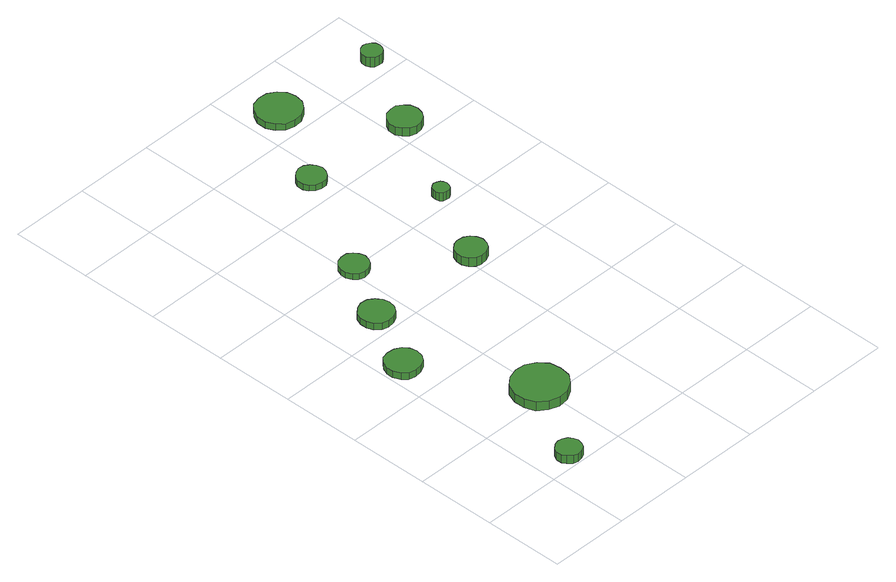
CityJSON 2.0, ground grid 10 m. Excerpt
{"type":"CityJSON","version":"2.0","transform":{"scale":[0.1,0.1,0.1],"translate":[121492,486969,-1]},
"CityObjects":{
"tree1":{"type":"SolitaryVegetationObject","attributes":{"function":"something"},"geometry":[{"type":"MultiSurface","lod":"1","boundaries":[[[0,1,2,3,4,5,6,7,8,9,10,11,12,13,14]],[[15,16,17,18,19,20,21,22,23,24,25,26,27,28,29]],[[0,29,28,1]],[[1,28,27,2]],[[2,27,26,3]],[[3,26,25,4]],[[4,25,24,5]],[[5,24,23,6]],[[6,23,22,7]],[[7,22,21,8]],[[8,21,20,9]],[[9,20,19,10]],[[10,19,18,11]],[[11,18,17,12]],[[12,17,16,13]],[[13,16,15,14]],[[14,15,29,0]]]}]},
"tree2":{"type":"SolitaryVegetationObject","attributes":{"function":"something"},"geometry":[{"type":"MultiSurface","lod":"1","boundaries":[[[30,31,32,33,34,35,36,37,38,39,40,41,42,43,44]],[[45,46,47,48,49,50,51,52,53,54,55,56,57,58,59]],[[30,59,58,31]],[[31,58,57,32]],[[32,57,56,33]],[[33,56,55,34]],[[34,55,54,35]],[[35,54,53,36]],[[36,53,52,37]],[[37,52,51,38]],[[38,51,50,39]],[[39,50,49,40]],[[40,49,48,41]],[[41,48,47,42]],[[42,47,46,43]],[[43,46,45,44]],[[44,45,59,30]]]}]},
"tree3":{"type":"SolitaryVegetationObject","attributes":{"function":"something"},"geometry":[{"type":"MultiSurface","lod":"1","boundaries":[[[60,61,62,63,64,65,66,67,68,69,70,71,72,73,74]],[[75,76,77,78,79,80,81,82,83,84,85,86,87,88,89]],[[60,89,88,61]],[[61,88,87,62]],[[62,87,86,63]],[[63,86,85,64]],[[64,85,84,65]],[[65,84,83,66]],[[66,83,82,67]],[[67,82,81,68]],[[68,81,80,69]],[[69,80,79,70]],[[70,79,78,71]],[[71,78,77,72]],[[72,77,76,73]],[[73,76,75,74]],[[74,75,89,60]]]}]},
"tree4":{"type":"SolitaryVegetationObject","attributes":{"function":"something"},"geometry":[{"type":"MultiSurface","lod":"1","boundaries":[[[90,91,92,93,94,95,96,97,98,99,100,101,102,103,104]],[[105,106,107,108,109,110,111,112,113,114,115,116,117,118,119]],[[90,119,118,91]],[[91,118,117,92]],[[92,117,116,93]],[[93,116,115,94]],[[94,115,114,95]],[[95,114,113,96]],[[96,113,112,97]],[[97,112,111,98]],[[98,111,110,99]],[[99,110,109,100]],[[100,109,108,101]],[[101,108,107,102]],[[102,107,106,103]],[[103,106,105,104]],[[104,105,119,90]]]}]},
"tree5":{"type":"SolitaryVegetationObject","attributes":{"function":"something"},"geometry":[{"type":"MultiSurface","lod":"1","boundaries":[[[120,121,122,123,124,125,126,127,128,129,130,131,132,133,134]],[[135,136,137,138,139,140,141,142,143,144,145,146,147,148,149]],[[120,149,148,121]],[[121,148,147,122]],[[122,147,146,123]],[[123,146,145,124]],[[124,145,144,125]],[[125,144,143,126]],[[126,143,142,127]],[[127,142,141,128]],[[128,141,140,129]],[[129,140,139,130]],[[130,139,138,131]],[[131,138,137,132]],[[132,137,136,133]],[[133,136,135,134]],[[134,135,149,120]]]}]},
"tree6":{"type":"SolitaryVegetationObject","attributes":{"function":"something"},"geometry":[{"type":"MultiSurface","lod":"1","boundaries":[[[150,151,152,153,154,155,156,157,158,159,160,161,162,163,164]],[[165,166,167,168,169,170,171,172,173,174,175,176,177,178,179]],[[150,179,178,151]],[[151,178,177,152]],[[152,177,176,153]],[[153,176,175,154]],[[154,175,174,155]],[[155,174,173,156]],[[156,173,172,157]],[[157,172,171,158]],[[158,171,170,159]],[[159,170,169,160]],[[160,169,168,161]],[[161,168,167,162]],[[162,167,166,163]],[[163,166,165,164]],[[164,165,179,150]]]}]},
"tree7":{"type":"SolitaryVegetationObject","attributes":{"function":"something"},"geometry":[{"type":"MultiSurface","lod":"1","boundaries":[[[180,181,182,183,184,185,186,187,188,189,190,191,192,193,194]],[[195,196,197,198,199,200,201,202,203,204,205,206,207,208,209]],[[180,209,208,181]],[[181,208,207,182]],[[182,207,206,183]],[[183,206,205,184]],[[184,205,204,185]],[[185,204,203,186]],[[186,203,202,187]],[[187,202,201,188]],[[188,201,200,189]],[[189,200,199,190]],[[190,199,198,191]],[[191,198,197,192]],[[192,197,196,193]],[[193,196,195,194]],[[194,195,209,180]]]}]},
"tree8":{"type":"SolitaryVegetationObject","attributes":{"function":"something"},"geometry":[{"type":"MultiSurface","lod":"1","boundaries":[[[210,211,212,213,214,215,216,217,218,219,220,221,222,223,224]],[[225,226,227,228,229,230,231,232,233,234,235,236,237,238,239]],[[210,239,238,211]],[[211,238,237,212]],[[212,237,236,213]],[[213,236,235,214]],[[214,235,234,215]],[[215,234,233,216]],[[216,233,232,217]],[[217,232,231,218]],[[218,231,230,219]],[[219,230,229,220]],[[220,229,228,221]],[[221,228,227,222]],[[222,227,226,223]],[[223,226,225,224]],[[224,225,239,210]]]}]},
"tree9":{"type":"SolitaryVegetationObject","attributes":{"function":"something"},"geometry":[{"type":"MultiSurface","lod":"1","boundaries":[[[240,241,242,243,244,245,246,247,248,249,250,251,252,253,254]],[[255,256,257,258,259,260,261,262,263,264,265,266,267,268,269]],[[240,269,268,241]],[[241,268,267,242]],[[242,267,266,243]],[[243,266,265,244]],[[244,265,264,245]],[[245,264,263,246]],[[246,263,262,247]],[[247,262,261,248]],[[248,261,260,249]],[[249,260,259,250]],[[250,259,258,251]],[[251,258,257,252]],[[252,257,256,253]],[[253,256,255,254]],[[254,255,269,240]]]}]},
"tree10":{"type":"SolitaryVegetationObject","attributes":{"function":"something"},"geometry":[{"type":"MultiSurface","lod":"1","boundaries":[[[270,271,272,273,274,275,276,277,278,279,280,281,282,283,284]],[[285,286,287,288,289,290,291,292,293,294,295,296,297,298,299]],[[270,299,298,271]],[[271,298,297,272]],[[272,297,296,273]],[[273,296,295,274]],[[274,295,294,275]],[[275,294,293,276]],[[276,293,292,277]],[[277,292,291,278]],[[278,291,290,279]],[[279,290,289,280]],[[280,289,288,281]],[[281,288,287,282]],[[282,287,286,283]],[[283,286,285,284]],[[284,285,299,270]]]}]},
"tree11":{"type":"SolitaryVegetationObject","attributes":{"function":"something"},"geometry":[{"type":"MultiSurface","lod":"1","boundaries":[[[300,301,302,303,304,305,306,307,308,309,310,311,312,313,314]],[[315,316,317,318,319,320,321,322,323,324,325,326,327,328,329]],[[300,329,328,301]],[[301,328,327,302]],[[302,327,326,303]],[[303,326,325,304]],[[304,325,324,305]],[[305,324,323,306]],[[306,323,322,307]],[[307,322,321,308]],[[308,321,320,309]],[[309,320,319,310]],[[310,319,318,311]],[[311,318,317,312]],[[312,317,316,313]],[[313,316,315,314]],[[314,315,329,300]]]}]}
},
"vertices":[
[57,18,17],[55,24,17],[52,29,17],[46,32,17],[40,33,17],[34,31,17],[29,27,17],[26,21,17],[26,14,17],[29,9,17],[34,4,17],[40,2,17],[46,3,17],[52,6,17],[55,11,17],[55,11,6],[52,6,6],[46,3,6],[40,2,6],[34,4,6],[29,9,6],[26,14,6],[26,21,6],[29,27,6],[34,31,6],[40,33,6],[46,32,6],[52,29,6],[55,24,6],[57,18,6],
[47,248,15],[45,257,15],[40,264,15],[32,268,15],[23,269,15],[14,267,15],[8,261,15],[4,252,15],[4,244,15],[8,235,15],[14,229,15],[23,227,15],[32,228,15],[40,232,15],[45,239,15],[45,239,6],[40,232,6],[32,228,6],[23,227,6],[14,229,6],[8,235,6],[4,244,6],[4,252,6],[8,261,6],[14,267,6],[23,269,6],[32,268,6],[40,264,6],[45,257,6],[47,248,6],
[130,114,18],[128,128,18],[119,139,18],[107,146,18],[94,147,18],[81,143,18],[70,134,18],[65,121,18],[65,107,18],[70,94,18],[81,85,18],[94,81,18],[107,82,18],[119,89,18],[128,100,18],[128,100,6],[119,89,6],[107,82,6],[94,81,6],[81,85,6],[70,94,6],[65,107,6],[65,121,6],[70,134,6],[81,143,6],[94,147,6],[107,146,6],[119,139,6],[128,128,6],[130,114,6],
[86,326,15],[84,334,15],[79,341,15],[72,346,15],[63,347,15],[55,344,15],[48,338,15],[45,330,15],[45,321,15],[48,313,15],[55,307,15],[63,305,15],[72,306,15],[79,310,15],[84,317,15],[84,317,6],[79,310,6],[72,306,6],[63,305,6],[55,307,6],[48,313,6],[45,321,6],[45,330,6],[48,338,6],[55,344,6],[63,347,6],[72,346,6],[79,341,6],[84,334,6],[86,326,6],
[125,399,14],[123,406,14],[119,412,14],[113,416,14],[105,416,14],[98,414,14],[93,409,14],[90,402,14],[90,395,14],[93,388,14],[98,383,14],[105,381,14],[113,382,14],[119,386,14],[123,392,14],[123,392,6],[119,386,6],[113,382,6],[105,381,6],[98,383,6],[93,388,6],[90,395,6],[90,402,6],[93,409,6],[98,414,6],[105,416,6],[113,416,6],[119,412,6],[123,406,6],[125,399,6],
[229,324,18],[227,331,18],[223,337,18],[216,341,18],[208,342,18],[201,340,18],[195,335,18],[192,327,18],[192,320,18],[195,313,18],[201,307,18],[208,305,18],[216,306,18],[223,310,18],[227,316,18],[227,316,6],[223,310,6],[216,306,6],[208,305,6],[201,307,6],[195,313,6],[192,320,6],[192,327,6],[195,335,6],[201,340,6],[208,342,6],[216,341,6],[223,337,6],[227,331,6],[229,324,6],
[200,534,14],[198,541,14],[194,547,14],[188,551,14],[181,552,14],[174,549,14],[168,544,14],[165,538,14],[165,530,14],[168,524,14],[174,519,14],[181,517,14],[188,517,14],[194,521,14],[198,527,14],[198,527,6],[194,521,6],[188,517,6],[181,517,6],[174,519,6],[168,524,6],[165,530,6],[165,538,6],[168,544,6],[174,549,6],[181,552,6],[188,551,6],[194,547,6],[198,541,6],[200,534,6],
[271,417,17],[270,421,17],[268,424,17],[264,426,17],[260,427,17],[256,425,17],[253,423,17],[252,419,17],[252,415,17],[253,411,17],[256,408,17],[260,407,17],[264,407,17],[268,409,17],[270,413,17],[270,413,6],[268,409,6],[264,407,6],[260,407,6],[256,408,6],[253,411,6],[252,415,6],[252,419,6],[253,423,6],[256,425,6],[260,427,6],[264,426,6],[268,424,6],[270,421,6],[271,417,6],
[266,636,15],[264,647,15],[257,656,15],[247,662,15],[236,663,15],[225,660,15],[217,652,15],[212,642,15],[212,630,15],[217,620,15],[225,612,15],[236,609,15],[247,610,15],[257,616,15],[264,625,15],[264,625,6],[257,616,6],[247,610,6],[236,609,6],[225,612,6],[217,620,6],[212,630,6],[212,642,6],[217,652,6],[225,660,6],[236,663,6],[247,662,6],[257,656,6],[264,647,6],[266,636,6],
[340,526,17],[338,535,17],[333,541,17],[326,546,17],[318,546,17],[310,544,17],[304,538,17],[300,531,17],[300,522,17],[304,515,17],[310,509,17],[318,506,17],[326,507,17],[333,511,17],[338,518,17],[338,518,6],[333,511,6],[326,507,6],[318,506,6],[310,509,6],[304,515,6],[300,522,6],[300,531,6],[304,538,6],[310,544,6],[318,546,6],[326,546,6],[333,541,6],[338,535,6],[340,526,6],
[385,625,21],[384,630,21],[381,634,21],[376,637,21],[371,638,21],[366,636,21],[362,632,21],[360,628,21],[360,622,21],[362,618,21],[366,614,21],[371,613,21],[376,613,21],[381,616,21],[384,620,21],[384,620,8],[381,616,8],[376,613,8],[371,613,8],[366,614,8],[362,618,8],[360,622,8],[360,628,8],[362,632,8],[366,636,8],[371,638,8],[376,637,8],[381,634,8],[384,630,8],[385,625,8]
]}
